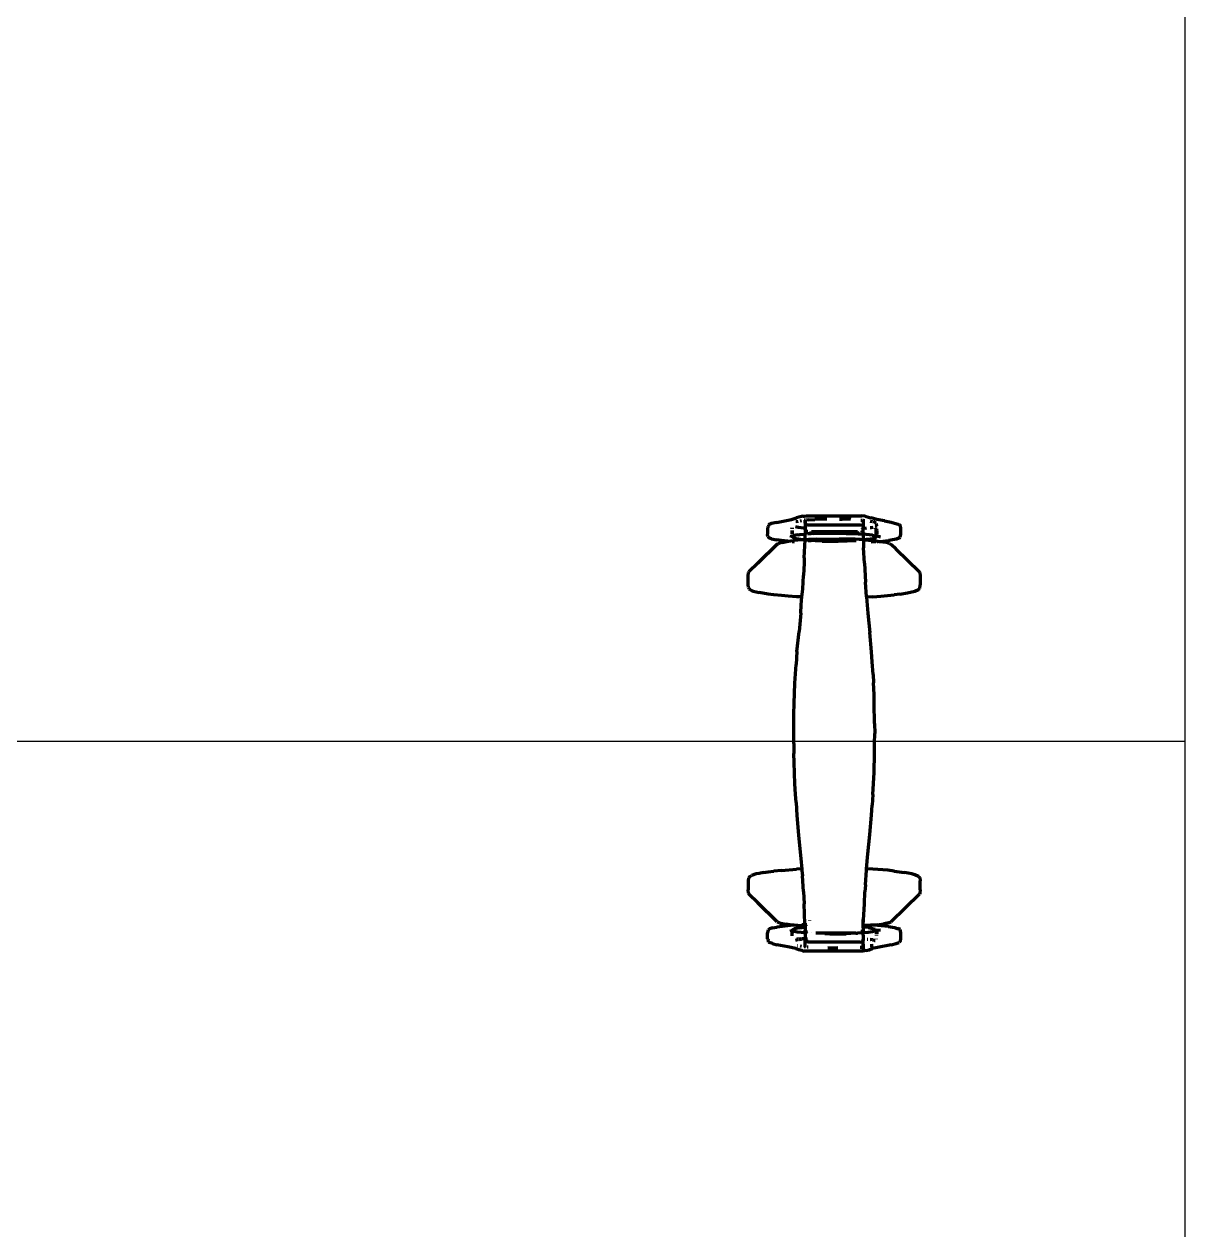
# Model space of a CAD drawing. Header units: millimetres. Extents: x 4307 to 31003, y 2809 to 20009.
# Drawn here: x 15437.6 to 15918.5, y 8939.7 to 9439.5 of the extents above; entities that cross this region are included whole.
import ezdxf

# ---------------------------------------------------------------- set-up
doc = ezdxf.new("R2010")
doc.units = ezdxf.units.MM
doc.layers.add('ProfileEdges', color=7, linetype='Continuous')

msp = doc.modelspace()

# ---------------------------------------------------------------- linework, layer by layer
msp.add_line((13395.19, 9142.33), (15918.46, 9142.33))
msp.add_lwpolyline([(13395.19, 9764.66), (15918.46, 9764.66), (15918.46, 8520), (13395.19, 8520)], close=True)
at = {"layer": 'ProfileEdges', "lineweight": 211}
for p, q in [((15745.82, 9231.11), (15745.9, 9231.34)), ((15746.02, 9231.91), (15745.9, 9231.34)), ((15747.24, 9232.46), (15746.02, 9231.91)), ((15749.3, 9232.89), (15747.24, 9232.46)), ((15749.3, 9232.89), (15755.48, 9234.23)), ((15755.48, 9234.23), (15757.58, 9234.8)), ((15757.46, 9233.35), (15757.3, 9233.29)), ((15757.46, 9233.35), (15758.3, 9233.49)), ((15758.58, 9235.08), (15757.58, 9234.8)), ((15760.15, 9235.5), (15758.58, 9235.08)), ((15759.08, 9233.61), (15759.6, 9233.7)), ((15760.15, 9235.5), (15760.72, 9235.61)), ((15760.72, 9235.61), (15761.74, 9235.74)), ((15761.16, 9233.86), (15760.8, 9233.83)), ((15761.16, 9233.94), (15761.16, 9233.86)), ((15761.31, 9233.88), (15761.16, 9233.86)), ((15761.16, 9233.86), (15761.16, 9230.99)), ((15761.29, 9231.14), (15761.16, 9233.86)), ((15761.29, 9231.14), (15761.22, 9230.9)), ((15761.49, 9231.82), (15761.29, 9231.14)), ((15761.31, 9230.78), (15761.29, 9231.14)), ((15762.43, 9231.96), (15761.49, 9231.82)), ((15762.57, 9233.99), (15761.69, 9233.91)), ((15761.74, 9235.74), (15784.62, 9235.74)), ((15762.43, 9231.96), (15783.95, 9231.96)), ((15762.57, 9233.99), (15765.12, 9234.17)), ((15769.87, 9234.33), (15765.12, 9234.17)), ((15770.09, 9234.34), (15769.87, 9234.33)), ((15775.35, 9234.34), (15776.54, 9234.32)), ((15779.71, 9234.24), (15776.54, 9234.32)), ((15780.07, 9234.22), (15779.71, 9234.24)), ((15783.95, 9231.96), (15784.95, 9231.78)), ((15784.26, 9233.91), (15784.78, 9233.86)), ((15786.02, 9235.55), (15784.62, 9235.74)), ((15785.17, 9231.42), (15784.94, 9231.52)), ((15784.94, 9231.47), (15785.17, 9231.42)), ((15785.17, 9231.42), (15784.95, 9231.78)), ((15785.06, 9233.83), (15785.22, 9233.82)), ((15785.22, 9233.82), (15785.17, 9231.42)), ((15785.17, 9231.42), (15785.22, 9230.99)), ((15785.22, 9233.94), (15785.22, 9233.82)), ((15785.22, 9233.82), (15785.72, 9233.77)), ((15786.02, 9235.55), (15787.8, 9235.05)), ((15787.8, 9235.05), (15788.46, 9234.87)), ((15788.15, 9233.46), (15789.03, 9233.32)), ((15790.87, 9234.23), (15788.46, 9234.87)), ((15789.89, 9233.04), (15789.27, 9233.25)), ((15790.52, 9232.6), (15789.89, 9233.04)), ((15790.11, 9231.2), (15790.23, 9231.22)), ((15790.64, 9231.41), (15790.23, 9231.22)), ((15790.52, 9232.6), (15790.65, 9231.5)), ((15790.64, 9231.41), (15790.66, 9231.44)), ((15790.66, 9231.44), (15790.65, 9231.5)), ((15794.02, 9233.54), (15790.87, 9234.23)), ((15794.02, 9233.54), (15796.79, 9233.02)), ((15796.79, 9233.02), (15800.06, 9232.05)), ((15800.06, 9232.05), (15800.56, 9231.67)), ((15800.56, 9231.67), (15800.69, 9231.44)), ((15800.79, 9230.52), (15800.69, 9231.44)), ((15745.73, 9230.75), (15745.59, 9230.52)), ((15745.59, 9230.52), (15745.59, 9228.04)), ((15745.69, 9227.12), (15745.59, 9228.04)), ((15745.69, 9227.12), (15746.15, 9226.57)), ((15745.73, 9230.75), (15745.82, 9231.11)), ((15747.19, 9226.12), (15746.15, 9226.57)), ((15747.19, 9226.12), (15749.23, 9225.7)), ((15755.56, 9227.19), (15755.02, 9226.92)), ((15755.55, 9227.11), (15755.02, 9226.92)), ((15755.35, 9226.66), (15755.55, 9227.11)), ((15755.88, 9227.23), (15755.55, 9227.11)), ((15755.55, 9227.11), (15755.56, 9227.19)), ((15755.59, 9227.2), (15755.56, 9227.19)), ((15755.62, 9227.33), (15755.59, 9227.2)), ((15755.62, 9227.78), (15755.62, 9227.33)), ((15755.64, 9229.59), (15755.63, 9228.22)), ((15755.65, 9230.56), (15755.64, 9230.68)), ((15755.65, 9230.56), (15755.65, 9230.29)), ((15755.74, 9230.7), (15755.74, 9230.27)), ((15755.74, 9229.61), (15755.74, 9228.22)), ((15755.88, 9227.23), (15755.78, 9227.78)), ((15756.53, 9227.47), (15755.88, 9227.23)), ((15755.98, 9226.71), (15755.88, 9227.23)), ((15757.46, 9226.15), (15755.98, 9226.71)), ((15758.16, 9227.77), (15756.53, 9227.47)), ((15758.2, 9230.85), (15757.09, 9231.07)), ((15760.25, 9225.74), (15757.46, 9226.15)), ((15758.16, 9227.77), (15758.91, 9227.88)), ((15760.41, 9230.62), (15758.45, 9230.82)), ((15758.91, 9227.88), (15761.16, 9228.09)), ((15761.18, 9230.55), (15760.41, 9230.62)), ((15760.83, 9231), (15761.17, 9230.71)), ((15761.12, 9225.86), (15761.18, 9228)), ((15761.17, 9230.97), (15761.16, 9230.99)), ((15761.18, 9230.55), (15761.16, 9228.09)), ((15761.16, 9228.09), (15761.18, 9228)), ((15761.16, 9228.09), (15761.18, 9228.09)), ((15761.17, 9230.94), (15761.17, 9230.97)), ((15761.22, 9230.9), (15761.17, 9230.94)), ((15761.21, 9230.83), (15761.17, 9230.77)), ((15761.17, 9230.77), (15761.17, 9230.71)), ((15761.17, 9230.71), (15761.18, 9230.55)), ((15761.17, 9230.71), (15761.25, 9230.69)), ((15761.32, 9230.54), (15761.18, 9230.55)), ((15761.18, 9228.09), (15761.49, 9228.12)), ((15761.18, 9228), (15761.38, 9227.9)), ((15761.39, 9227.92), (15761.18, 9228)), ((15761.18, 9228), (15761.31, 9227.79)), ((15761.22, 9230.9), (15761.21, 9230.83)), ((15761.25, 9230.69), (15761.21, 9230.83)), ((15761.31, 9230.78), (15761.22, 9230.9)), ((15761.25, 9230.69), (15761.31, 9230.64)), ((15761.25, 9230.69), (15761.31, 9230.68)), ((15761.38, 9230.68), (15761.31, 9230.78)), ((15761.31, 9230.68), (15761.31, 9230.78)), ((15761.31, 9230.64), (15761.31, 9230.68)), ((15761.31, 9230.64), (15761.37, 9230.64)), ((15761.37, 9230.6), (15761.31, 9230.64)), ((15761.32, 9230.54), (15761.31, 9230.64)), ((15761.32, 9230.45), (15761.32, 9230.54)), ((15761.36, 9230.54), (15761.32, 9230.54)), ((15761.55, 9229.88), (15761.55, 9228.22)), ((15763.57, 9228.25), (15762.12, 9228.16)), ((15763.19, 9226.5), (15763.14, 9225.87)), ((15763.5, 9228.01), (15763.57, 9228.25)), ((15763.57, 9228.25), (15763.83, 9229.2)), ((15764.57, 9228.32), (15763.57, 9228.25)), ((15763.83, 9229.2), (15782.82, 9229.2)), ((15764.57, 9228.32), (15769.56, 9228.44)), ((15766.02, 9226.02), (15775.34, 9226.12)), ((15769.56, 9228.44), (15773.08, 9228.47)), ((15773.08, 9228.47), (15778.19, 9228.42)), ((15781.9, 9225.96), (15775.34, 9226.12)), ((15778.19, 9228.42), (15783.09, 9228.22)), ((15783.09, 9228.22), (15782.82, 9229.2)), ((15783.09, 9228.22), (15784.34, 9228.17)), ((15783.15, 9228.01), (15783.09, 9228.22)), ((15783.51, 9225.85), (15783.46, 9226.5)), ((15784.73, 9228.99), (15784.72, 9229.45)), ((15785.02, 9228.12), (15784.86, 9228.14)), ((15784.89, 9230.37), (15784.97, 9230.52)), ((15784.89, 9227.43), (15785.02, 9228.12)), ((15785.07, 9230.7), (15784.9, 9230.66)), ((15785.02, 9230.61), (15784.9, 9230.6)), ((15784.97, 9230.52), (15784.9, 9230.51)), ((15784.97, 9230.52), (15785.02, 9230.61)), ((15785.18, 9230.53), (15784.97, 9230.52)), ((15785.08, 9230.62), (15785.02, 9230.61)), ((15785.02, 9228.12), (15785.19, 9228.77)), ((15785.2, 9228.1), (15785.02, 9228.12)), ((15785.12, 9230.72), (15785.07, 9230.7)), ((15785.08, 9230.62), (15785.07, 9230.7)), ((15785.18, 9230.92), (15785.12, 9230.72)), ((15785.22, 9230.96), (15785.18, 9230.92)), ((15785.18, 9230.92), (15785.18, 9230.75)), ((15785.18, 9230.53), (15785.18, 9230.75)), ((15785.87, 9230.58), (15785.18, 9230.53)), ((15785.22, 9229.1), (15785.18, 9230.53)), ((15785.19, 9228.77), (15785.2, 9228.99)), ((15785.19, 9228.77), (15785.2, 9228.1)), ((15785.2, 9228.99), (15785.22, 9229.1)), ((15785.2, 9228.1), (15785.2, 9227.95)), ((15789, 9227.62), (15785.2, 9228.1)), ((15785.2, 9227.95), (15785.24, 9225.98)), ((15785.22, 9230.99), (15785.22, 9230.96)), ((15785.87, 9230.58), (15786.57, 9230.66)), ((15789.12, 9226.2), (15787.1, 9225.87)), ((15788.06, 9230.84), (15788.51, 9230.89)), ((15788.51, 9230.89), (15789.31, 9231.05)), ((15789, 9227.62), (15790.42, 9227.32)), ((15790.05, 9226.49), (15789.12, 9226.2)), ((15790.05, 9226.49), (15790.38, 9226.81)), ((15790.48, 9227.36), (15790.16, 9227.43)), ((15790.42, 9227.32), (15790.16, 9227.43)), ((15790.38, 9226.81), (15790.47, 9227.31)), ((15790.4, 9230.23), (15790.49, 9230.51)), ((15790.51, 9230.48), (15790.4, 9230.23)), ((15790.42, 9227.32), (15790.47, 9227.31)), ((15790.47, 9227.31), (15790.48, 9227.36)), ((15790.73, 9227.18), (15790.47, 9227.31)), ((15790.47, 9227.31), (15790.96, 9227.2)), ((15790.48, 9227.36), (15790.53, 9227.64)), ((15790.96, 9227.2), (15790.48, 9227.36)), ((15790.57, 9228.06), (15790.6, 9229.46)), ((15790.6, 9229.65), (15790.62, 9230.34)), ((15790.73, 9227.18), (15790.98, 9226.92)), ((15790.75, 9230.17), (15790.8, 9229.59)), ((15790.81, 9229.45), (15790.9, 9228.07)), ((15790.94, 9227.6), (15790.96, 9227.2)), ((15790.96, 9227.2), (15790.98, 9226.92)), ((15792.43, 9226.89), (15790.96, 9227.2)), ((15799.97, 9226.42), (15799.03, 9226.07)), ((15800.23, 9226.57), (15799.97, 9226.42)), ((15800.23, 9226.57), (15800.5, 9226.88)), ((15800.5, 9226.88), (15800.79, 9228.04)), ((15800.79, 9228.04), (15800.79, 9230.52)), ((15749.62, 9223.91), (15741.57, 9216.11)), ((15751.16, 9225.44), (15749.23, 9225.7)), ((15749.62, 9223.91), (15749.98, 9224.13)), ((15750.54, 9224.34), (15749.98, 9224.13)), ((15751.66, 9224.68), (15750.54, 9224.34)), ((15753.98, 9225.15), (15751.16, 9225.44)), ((15751.66, 9224.68), (15753.62, 9225.07)), ((15753.62, 9225.07), (15753.98, 9225.15)), ((15753.98, 9225.15), (15754.15, 9225.14)), ((15754.15, 9225.14), (15756.3, 9225.42)), ((15754.15, 9225.14), (15754.38, 9225.12)), ((15755.88, 9225.01), (15756.75, 9224.95)), ((15759.92, 9225.7), (15756.3, 9225.42)), ((15760.25, 9225.74), (15759.92, 9225.7)), ((15760.73, 9225.71), (15760.25, 9225.74)), ((15761.12, 9225.76), (15760.73, 9225.71)), ((15760.79, 9218.21), (15761.12, 9225.76)), ((15761.12, 9225.76), (15761.12, 9225.86)), ((15761.24, 9225.77), (15761.12, 9225.76)), ((15763.11, 9225.52), (15761.69, 9225.63)), ((15763.14, 9225.87), (15761.76, 9225.79)), ((15763.11, 9225.52), (15763.05, 9224.85)), ((15763.05, 9224.8), (15763.05, 9224.85)), ((15763.14, 9225.87), (15763.11, 9225.52)), ((15765.3, 9225.34), (15763.11, 9225.52)), ((15766.02, 9226.02), (15763.14, 9225.87)), ((15768.25, 9225.21), (15765.3, 9225.34)), ((15768.25, 9225.21), (15774.83, 9225.16)), ((15774.83, 9225.16), (15782.28, 9225.42)), ((15783.51, 9225.85), (15781.9, 9225.96)), ((15785.25, 9225.79), (15783.51, 9225.85)), ((15785.26, 9225.69), (15784.89, 9225.65)), ((15785.24, 9225.98), (15785.22, 9225.85)), ((15785.22, 9225.85), (15785.25, 9225.79)), ((15785.82, 9225.76), (15785.25, 9225.79)), ((15785.25, 9225.79), (15785.26, 9225.69)), ((15785.82, 9225.76), (15785.26, 9225.69)), ((15785.26, 9225.69), (15785.39, 9222.46)), ((15785.68, 9216.03), (15785.39, 9222.46)), ((15785.82, 9225.76), (15785.94, 9225.75)), ((15786.56, 9225.81), (15785.94, 9225.75)), ((15785.94, 9225.75), (15790.63, 9225.29)), ((15787.1, 9225.87), (15786.56, 9225.81)), ((15788.43, 9224.87), (15790.44, 9225)), ((15790.63, 9225.29), (15791.99, 9225.09)), ((15791.04, 9225.03), (15791.41, 9225.06)), ((15791.99, 9225.09), (15792.28, 9225.11)), ((15791.99, 9225.09), (15794.6, 9224.7)), ((15792.28, 9225.11), (15795.78, 9225.5)), ((15796.03, 9224.28), (15794.6, 9224.7)), ((15798.14, 9225.86), (15795.78, 9225.5)), ((15796.03, 9224.28), (15796.94, 9223.7)), ((15798.72, 9222.07), (15796.94, 9223.7)), ((15799.03, 9226.07), (15798.14, 9225.86)), ((15798.72, 9222.07), (15808.49, 9212.47)), ((15760.79, 9218.21), (15760.7, 9216.03)), ((15737.53, 9210.7), (15737.73, 9212.14)), ((15737.88, 9212.47), (15737.73, 9212.14)), ((15741.57, 9216.11), (15737.88, 9212.47)), ((15760.7, 9216.03), (15760.44, 9210.91)), ((15785.68, 9216.03), (15786.1, 9208.15)), ((15808.64, 9212.14), (15808.49, 9212.47)), ((15808.64, 9212.14), (15808.84, 9210.7)), ((15737.53, 9207.03), (15737.53, 9210.7)), ((15737.62, 9205.93), (15737.53, 9207.03)), ((15760.14, 9205.38), (15760.44, 9210.91)), ((15786.56, 9202.05), (15786.1, 9208.15)), ((15808.63, 9205.6), (15808.84, 9207.03)), ((15808.84, 9210.7), (15808.84, 9207.03)), ((15737.62, 9205.93), (15737.92, 9205.45)), ((15737.92, 9205.45), (15738.11, 9205.26)), ((15738.11, 9205.26), (15738.91, 9204.79)), ((15738.91, 9204.79), (15739.67, 9204.52)), ((15739.67, 9204.52), (15742.1, 9203.87)), ((15745.78, 9203.25), (15742.1, 9203.87)), ((15748.18, 9202.95), (15745.78, 9203.25)), ((15751.3, 9202.63), (15748.18, 9202.95)), ((15754.07, 9202.4), (15751.3, 9202.63)), ((15757.52, 9202.13), (15754.07, 9202.4)), ((15759.84, 9202.04), (15757.52, 9202.13)), ((15759.54, 9198.78), (15759.84, 9202.04)), ((15759.84, 9202.04), (15760.14, 9205.38)), ((15789.18, 9202.11), (15786.56, 9202.01)), ((15786.56, 9202.05), (15786.56, 9202.01)), ((15786.56, 9202.01), (15787.12, 9195.32)), ((15789.18, 9202.11), (15792.47, 9202.33)), ((15792.47, 9202.33), (15798.07, 9202.91)), ((15800.35, 9203.21), (15798.07, 9202.91)), ((15800.35, 9203.21), (15803.55, 9203.79)), ((15803.55, 9203.79), (15806.6, 9204.51)), ((15806.6, 9204.51), (15808.16, 9205.17)), ((15808.16, 9205.17), (15808.63, 9205.6)), ((15759.33, 9195.39), (15759.54, 9198.78)), ((15759.33, 9195.39), (15758.68, 9187.73)), ((15787.12, 9195.32), (15787.95, 9187.38)), ((15757.76, 9179.38), (15758.68, 9187.73)), ((15788.67, 9179.31), (15787.95, 9187.38)), ((15757.76, 9179.38), (15757.36, 9174.12)), ((15788.93, 9175.12), (15788.67, 9179.31)), ((15756.88, 9166.27), (15757.36, 9174.12)), ((15789.29, 9169.93), (15788.93, 9175.12)), ((15756.6, 9157.96), (15756.88, 9166.27)), ((15789.29, 9169.93), (15789.47, 9166.48)), ((15789.69, 9161.59), (15789.47, 9166.48)), ((15789.78, 9157.96), (15789.69, 9161.59)), ((15756.46, 9153.45), (15756.6, 9157.96)), ((15789.94, 9149.6), (15789.78, 9157.96)), ((15756.41, 9141.34), (15756.46, 9153.45)), ((15789.94, 9149.6), (15789.95, 9145.45)), ((15756.41, 9141.34), (15756.47, 9137.22)), ((15789.91, 9137.22), (15789.93, 9141.2)), ((15789.93, 9141.2), (15789.94, 9141.3)), ((15789.94, 9141.3), (15789.95, 9145.45)), ((15756.56, 9133.41), (15756.47, 9137.22)), ((15789.69, 9129.32), (15789.91, 9137.22)), ((15756.88, 9124.64), (15756.56, 9133.41)), ((15789.25, 9120.13), (15789.69, 9129.32)), ((15757.1, 9120.37), (15756.88, 9124.64)), ((15757.36, 9116.79), (15757.1, 9120.37)), ((15757.36, 9116.79), (15757.76, 9111.53)), ((15789.25, 9120.13), (15788.93, 9115.78)), ((15757.76, 9111.53), (15758.45, 9103.35)), ((15787.95, 9103.53), (15788.67, 9111.59)), ((15788.67, 9111.59), (15788.93, 9115.78)), ((15758.45, 9103.35), (15759.54, 9092.12)), ((15787.12, 9095.59), (15787.95, 9103.53)), ((15759.54, 9092.12), (15759.79, 9089.32)), ((15786.6, 9089.36), (15787.12, 9095.59)), ((15738.11, 9086.1), (15738.91, 9086.58)), ((15740.85, 9087.23), (15738.91, 9086.58)), ((15742.1, 9087.49), (15740.85, 9087.23)), ((15743.85, 9087.86), (15742.1, 9087.49)), ((15743.85, 9087.86), (15745.78, 9088.12)), ((15745.78, 9088.12), (15748.18, 9088.42)), ((15751.3, 9088.73), (15748.18, 9088.42)), ((15751.3, 9088.73), (15757.52, 9089.24)), ((15759.79, 9089.32), (15757.52, 9089.24)), ((15759.79, 9089.32), (15759.83, 9088.77)), ((15759.83, 9088.77), (15760.05, 9086.47)), ((15760.22, 9089.34), (15759.84, 9089.32)), ((15760.44, 9079.99), (15760.05, 9086.47)), ((15786.1, 9082.76), (15786.56, 9088.86)), ((15786.57, 9089.36), (15786.4, 9089.36)), ((15786.56, 9088.86), (15786.6, 9089.36)), ((15789.18, 9089.25), (15786.6, 9089.36)), ((15795.41, 9088.79), (15789.18, 9089.25)), ((15798.07, 9088.46), (15795.41, 9088.79)), ((15798.07, 9088.46), (15802.25, 9087.9)), ((15805.35, 9087.25), (15802.25, 9087.9)), ((15806.6, 9086.86), (15805.35, 9087.25)), ((15808.16, 9086.19), (15806.6, 9086.86)), ((15808.16, 9086.19), (15808.63, 9085.77)), ((15737.62, 9085.43), (15737.53, 9084.34)), ((15737.53, 9084.34), (15737.53, 9080.66)), ((15737.92, 9085.91), (15737.62, 9085.43)), ((15738.11, 9086.1), (15737.92, 9085.91)), ((15786.1, 9082.76), (15785.87, 9079.78)), ((15808.63, 9085.77), (15808.84, 9084.33)), ((15808.84, 9080.66), (15808.84, 9084.33)), ((15737.73, 9079.23), (15737.53, 9080.66)), ((15737.73, 9079.23), (15737.88, 9078.9)), ((15741.57, 9075.25), (15737.88, 9078.9)), ((15760.44, 9079.99), (15760.7, 9074.91)), ((15785.68, 9074.87), (15785.87, 9079.78)), ((15808.49, 9078.89), (15796.8, 9067.45)), ((15808.64, 9079.22), (15808.49, 9078.89)), ((15808.84, 9080.66), (15808.64, 9079.22)), ((15749.62, 9067.46), (15741.57, 9075.25)), ((15760.7, 9074.87), (15760.7, 9074.91)), ((15761.07, 9066.6), (15760.7, 9074.87)), ((15785.43, 9070.31), (15785.68, 9074.87)), ((15749.62, 9067.46), (15749.98, 9067.24)), ((15749.98, 9067.24), (15750.54, 9067.03)), ((15750.54, 9067.03), (15750.92, 9066.89)), ((15750.92, 9066.89), (15753.3, 9066.41)), ((15754.86, 9066.11), (15753.3, 9066.41)), ((15761.08, 9066.19), (15759.79, 9066.14)), ((15761.07, 9066.6), (15761.08, 9066.19)), ((15761.78, 9066.22), (15761.08, 9066.19)), ((15761.08, 9066.19), (15761.1, 9065.58)), ((15763.13, 9067.96), (15763.14, 9068.1)), ((15785.02, 9066.23), (15785.24, 9066.22)), ((15785.23, 9065.61), (15785.24, 9066.22)), ((15785.24, 9066.22), (15785.43, 9070.31)), ((15785.24, 9066.22), (15785.24, 9068.39)), ((15785.24, 9066.22), (15788.19, 9066.08)), ((15791.09, 9066.11), (15793.79, 9066.52)), ((15795.81, 9067.02), (15793.79, 9066.52)), ((15796.03, 9067.08), (15795.81, 9067.02)), ((15796.03, 9067.08), (15796.8, 9067.45)), ((15745.88, 9064.03), (15745.59, 9062.86)), ((15745.59, 9060.39), (15745.59, 9062.86)), ((15746.41, 9064.48), (15745.88, 9064.03)), ((15747.62, 9064.86), (15746.41, 9064.48)), ((15747.62, 9064.86), (15749.38, 9065.25)), ((15752.71, 9065.64), (15749.38, 9065.25)), ((15756.06, 9065.95), (15752.71, 9065.64)), ((15756.51, 9065.97), (15754.86, 9066.11)), ((15755.61, 9063.61), (15755.02, 9063.99)), ((15755.02, 9063.99), (15755.55, 9063.76)), ((15755.55, 9063.76), (15755.35, 9064.24)), ((15755.59, 9063.7), (15755.55, 9063.76)), ((15755.59, 9063.7), (15755.78, 9063.53)), ((15755.59, 9063.7), (15755.87, 9063.62)), ((15755.61, 9063.61), (15755.59, 9063.7)), ((15755.62, 9063.57), (15755.61, 9063.61)), ((15755.71, 9063.54), (15755.62, 9063.57)), ((15755.62, 9063.43), (15755.64, 9061.6)), ((15755.84, 9063.44), (15755.74, 9062.88)), ((15755.74, 9061.56), (15755.74, 9062.88)), ((15755.87, 9063.62), (15755.85, 9063.52)), ((15755.95, 9064.04), (15755.87, 9063.62)), ((15755.87, 9063.62), (15756.2, 9063.47)), ((15755.87, 9063.45), (15755.93, 9063.39)), ((15756.16, 9064.25), (15755.95, 9064.04)), ((15756.51, 9065.97), (15756.06, 9065.95)), ((15756.69, 9064.53), (15756.16, 9064.25)), ((15757.86, 9063.16), (15756.2, 9063.47)), ((15756.54, 9065.97), (15756.51, 9065.97)), ((15761.1, 9065.58), (15756.54, 9065.97)), ((15758.81, 9064.94), (15756.69, 9064.53)), ((15761.17, 9062.88), (15757.86, 9063.16)), ((15758.81, 9064.94), (15761.11, 9065.18)), ((15761.1, 9065.58), (15761.11, 9065.18)), ((15761.23, 9065.57), (15761.1, 9065.58)), ((15761.11, 9065.18), (15761.23, 9065.2)), ((15761.11, 9065.18), (15761.17, 9062.88)), ((15761.17, 9062.88), (15761.23, 9065.2)), ((15761.24, 9062.84), (15761.17, 9062.88)), ((15761.17, 9062.88), (15761.18, 9062.48)), ((15761.17, 9062.34), (15761.18, 9062.43)), ((15761.18, 9062.26), (15761.17, 9062.34)), ((15761.18, 9062.26), (15761.17, 9060.4)), ((15761.18, 9062.48), (15761.24, 9062.84)), ((15761.18, 9062.43), (15761.18, 9062.48)), ((15761.23, 9065.57), (15761.24, 9065.9)), ((15761.23, 9065.2), (15761.23, 9065.57)), ((15761.7, 9065.53), (15761.23, 9065.57)), ((15761.23, 9065.2), (15761.74, 9065.25)), ((15761.24, 9062.84), (15761.3, 9063.28)), ((15761.5, 9062.81), (15761.24, 9062.84)), ((15761.3, 9063.28), (15761.5, 9063.34)), ((15761.83, 9065.52), (15761.7, 9065.53)), ((15761.9, 9063.45), (15762.1, 9063.51)), ((15761.95, 9063.31), (15762.11, 9063.31)), ((15763.77, 9062.9), (15763.8, 9062.8)), ((15782.1, 9062.69), (15765.64, 9062.69)), ((15771.35, 9062.43), (15769.34, 9062.47)), ((15771.35, 9062.43), (15773.08, 9062.43)), ((15773.08, 9062.43), (15778.19, 9062.49)), ((15782.1, 9062.69), (15778.19, 9062.49)), ((15782.1, 9062.69), (15782.82, 9062.69)), ((15782.85, 9062.81), (15782.82, 9062.69)), ((15782.92, 9062.69), (15782.82, 9062.69)), ((15784.81, 9062.83), (15782.92, 9062.69)), ((15784.27, 9063.27), (15784.41, 9063.27)), ((15784.28, 9063.58), (15784.53, 9063.58)), ((15784.81, 9062.83), (15784.78, 9063.01)), ((15784.88, 9062.84), (15784.81, 9062.83)), ((15784.83, 9062.74), (15784.81, 9062.83)), ((15785.23, 9065.19), (15784.95, 9065.22)), ((15784.96, 9063.41), (15785, 9063.39)), ((15784.98, 9065.6), (15785.23, 9065.61)), ((15785.07, 9062.86), (15784.99, 9062.85)), ((15785.07, 9062.86), (15785, 9063.39)), ((15785.19, 9062.87), (15785.07, 9062.86)), ((15785.19, 9062.13), (15785.07, 9062.86)), ((15785.23, 9064.15), (15785.19, 9062.87)), ((15787.2, 9063.02), (15785.19, 9062.87)), ((15785.19, 9062.13), (15785.19, 9062.87)), ((15785.22, 9061.81), (15785.19, 9062.13)), ((15785.22, 9061.81), (15785.22, 9060.83)), ((15785.23, 9065.61), (15787.63, 9065.73)), ((15785.23, 9065.19), (15785.23, 9065.61)), ((15785.24, 9064.92), (15785.23, 9065.19)), ((15787.35, 9065.01), (15785.23, 9065.19)), ((15785.24, 9064.92), (15785.23, 9064.15)), ((15789, 9063.28), (15787.2, 9063.02)), ((15787.35, 9065.01), (15789.07, 9064.7)), ((15789.66, 9065.96), (15787.63, 9065.73)), ((15789.66, 9065.96), (15788.19, 9066.08)), ((15790.5, 9063.6), (15789, 9063.28)), ((15789.07, 9064.7), (15790.15, 9064.34)), ((15791.09, 9066.11), (15789.66, 9065.96)), ((15795.64, 9065.45), (15789.66, 9065.96)), ((15790.47, 9063.76), (15790.15, 9064.34)), ((15790.47, 9063.76), (15790.5, 9063.6)), ((15790.73, 9063.72), (15790.5, 9063.6)), ((15790.55, 9063.34), (15790.65, 9062.88)), ((15790.65, 9062.44), (15790.65, 9062.88)), ((15790.65, 9061.71), (15790.65, 9061.94)), ((15790.73, 9063.72), (15790.98, 9063.99)), ((15790.79, 9063.7), (15790.73, 9063.72)), ((15790.77, 9061.97), (15790.76, 9061.73)), ((15790.8, 9063.35), (15790.78, 9062.44)), ((15790.79, 9063.7), (15790.81, 9063.74)), ((15792.43, 9064.01), (15790.81, 9063.74)), ((15790.81, 9063.74), (15790.98, 9063.99)), ((15790.81, 9063.74), (15790.81, 9063.67)), ((15795.64, 9065.45), (15798.14, 9065.05)), ((15798.14, 9065.05), (15799.32, 9064.7)), ((15799.32, 9064.7), (15799.56, 9064.63)), ((15800.48, 9064.15), (15799.56, 9064.63)), ((15800.79, 9062.86), (15800.48, 9064.15)), ((15800.79, 9060.39), (15800.79, 9062.86)), ((15745.73, 9060.16), (15745.59, 9060.39)), ((15745.73, 9060.16), (15745.82, 9059.79)), ((15745.82, 9059.79), (15745.9, 9059.56)), ((15746.02, 9058.99), (15745.9, 9059.56)), ((15746.02, 9058.99), (15746.31, 9058.87)), ((15747.67, 9058.36), (15746.31, 9058.87)), ((15747.67, 9058.36), (15749.43, 9057.93)), ((15754, 9057.01), (15749.43, 9057.93)), ((15757.35, 9056.29), (15754, 9057.01)), ((15757.18, 9059.83), (15758.16, 9060.02)), ((15757.35, 9056.29), (15758.85, 9055.75)), ((15757.7, 9060.23), (15758.31, 9060.29)), ((15758.31, 9060.26), (15757.7, 9060.23)), ((15758.16, 9057.45), (15758.02, 9057.48)), ((15758.16, 9060.02), (15758.27, 9060.04)), ((15758.55, 9060.31), (15759.38, 9060.38)), ((15759.43, 9060.32), (15758.57, 9060.27)), ((15758.64, 9060.11), (15759.47, 9060.27)), ((15759.59, 9057.22), (15759.08, 9057.31)), ((15759.63, 9060.41), (15760.67, 9060.5)), ((15759.88, 9060.35), (15759.91, 9060.34)), ((15759.91, 9060.34), (15760.67, 9060.5)), ((15761.17, 9060.4), (15759.91, 9060.34)), ((15761.16, 9057.02), (15760.8, 9057.06)), ((15761.16, 9060.08), (15761.17, 9060.11)), ((15761.16, 9060.08), (15761.17, 9059.78)), ((15761.16, 9057.02), (15761.17, 9059.64)), ((15761.16, 9056.96), (15761.16, 9057.02)), ((15761.25, 9057.01), (15761.16, 9057.02)), ((15761.21, 9060.41), (15761.17, 9060.4)), ((15761.17, 9060.4), (15761.17, 9060.11)), ((15761.17, 9060.11), (15761.22, 9060.14)), ((15761.22, 9060.11), (15761.17, 9059.78)), ((15761.22, 9060.11), (15761.17, 9060.11)), ((15761.17, 9059.78), (15761.17, 9059.64)), ((15761.17, 9059.64), (15761.23, 9059.41)), ((15761.5, 9060.4), (15761.21, 9060.41)), ((15761.25, 9060.31), (15761.22, 9060.23)), ((15761.39, 9060.3), (15761.22, 9060.11)), ((15761.22, 9060.23), (15761.22, 9060.14)), ((15761.22, 9060.14), (15761.22, 9060.11)), ((15761.49, 9059.08), (15761.23, 9059.41)), ((15761.39, 9060.3), (15761.5, 9060.4)), ((15761.39, 9060.3), (15761.53, 9060.31)), ((15762.43, 9058.95), (15761.49, 9059.08)), ((15761.54, 9060.42), (15761.5, 9060.4)), ((15761.61, 9059.36), (15761.72, 9059.29)), ((15762.37, 9059.29), (15761.72, 9059.29)), ((15762.05, 9060.33), (15762.18, 9060.33)), ((15762.39, 9056.89), (15762.05, 9056.92)), ((15762.16, 9060.45), (15762.11, 9060.45)), ((15762.39, 9056.89), (15762.43, 9056.89)), ((15783.95, 9058.95), (15762.43, 9058.95)), ((15773.19, 9056.52), (15770.48, 9056.55)), ((15774.69, 9056.55), (15773.19, 9056.52)), ((15783.95, 9058.95), (15785.06, 9059.26)), ((15783.96, 9056.89), (15784.05, 9056.89)), ((15784.05, 9056.89), (15784.44, 9056.94)), ((15784.87, 9056.98), (15785.23, 9057.02)), ((15785.18, 9060.35), (15785.06, 9060.36)), ((15785.06, 9059.26), (15785.09, 9059.27)), ((15785.06, 9059.26), (15785.07, 9059.05)), ((15785.08, 9058.91), (15785.22, 9057.59)), ((15785.18, 9060.15), (15785.09, 9059.27)), ((15785.22, 9060.73), (15785.18, 9060.35)), ((15785.18, 9060.35), (15785.18, 9060.15)), ((15785.81, 9060.3), (15785.18, 9060.35)), ((15785.22, 9057.59), (15785.18, 9060.15)), ((15785.22, 9060.83), (15785.22, 9060.73)), ((15785.23, 9057.02), (15785.22, 9057.59)), ((15785.22, 9056.96), (15785.23, 9057.02)), ((15785.22, 9056.96), (15785.24, 9056.09)), ((15785.23, 9057.02), (15785.84, 9057.09)), ((15786.79, 9060.19), (15787.09, 9060.16)), ((15787.66, 9055.79), (15788.97, 9056.29)), ((15788.06, 9060.04), (15788.22, 9060.02)), ((15788.44, 9057.46), (15788.15, 9057.4)), ((15789.06, 9059.87), (15788.22, 9060.02)), ((15789.17, 9057.61), (15788.44, 9057.46)), ((15791.13, 9056.74), (15788.97, 9056.29)), ((15789.89, 9059.72), (15789.17, 9059.85)), ((15789.17, 9057.61), (15789.27, 9057.64)), ((15789.89, 9059.72), (15790.09, 9059.66)), ((15790.65, 9060.21), (15790.65, 9060.35)), ((15790.73, 9060.4), (15790.73, 9060.34)), ((15790.75, 9060.24), (15790.73, 9060.34)), ((15796.79, 9057.88), (15791.13, 9056.74)), ((15796.79, 9057.88), (15798.87, 9058.37)), ((15798.87, 9058.37), (15800.07, 9058.87)), ((15800.69, 9059.47), (15800.07, 9058.87)), ((15800.69, 9059.47), (15800.79, 9060.39)), ((15760.15, 9055.41), (15758.85, 9055.75)), ((15760.15, 9055.41), (15760.72, 9055.3)), ((15761.34, 9055.2), (15760.72, 9055.3)), ((15761.74, 9055.17), (15761.34, 9055.2)), ((15785.01, 9055.2), (15761.74, 9055.17)), ((15786.46, 9055.51), (15785.01, 9055.2)), ((15786.46, 9055.51), (15787.66, 9055.79))]:
    msp.add_line(p, q, dxfattribs=at)

doc.saveas('drawing.dxf')
